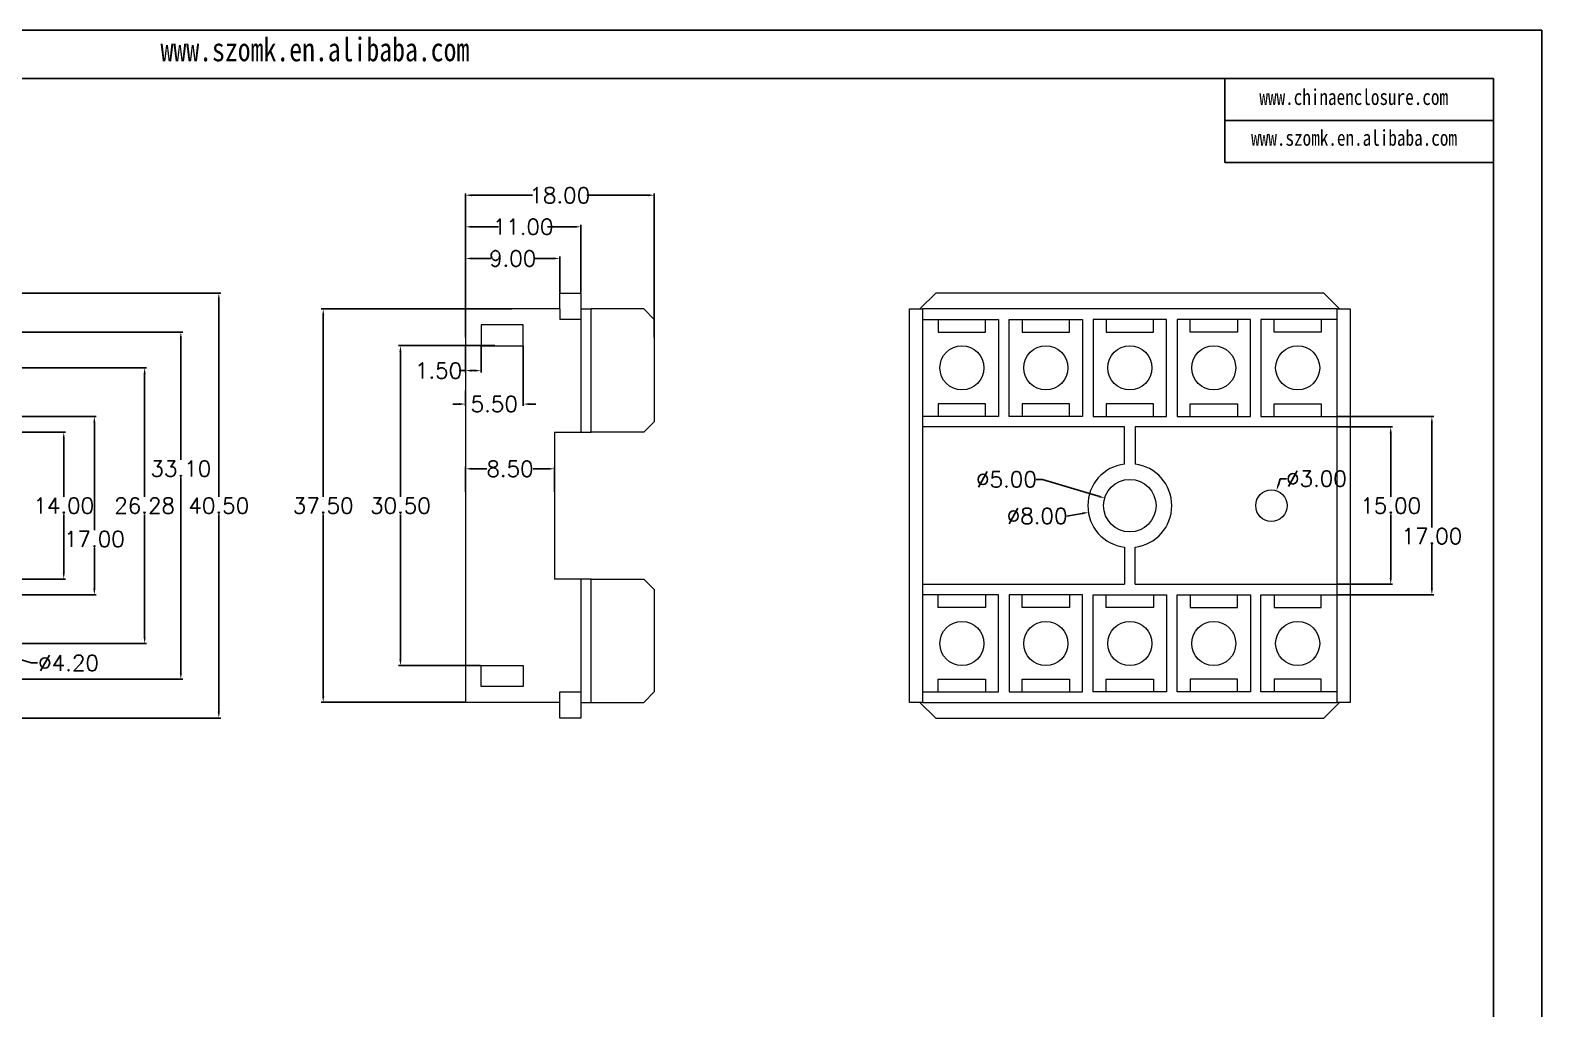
# Model space of a CAD drawing. Header units: inches. Extents: x 1392 to 2711, y 573 to 968.
# Drawn here: x 2566.8 to 2710.8, y 673.2 to 766.5 of the extents above; entities that cross this region are included whole.
import ezdxf

# ---------------------------------------------------------------- set-up
doc = ezdxf.new("R2010")
doc.units = ezdxf.units.IN
doc.layers.add('文字', color=81, linetype='Continuous')
doc.styles.get("Standard").update_dxf_attribs({"font": 'txt', "bigfont": 'gbcbig.shx'})
doc.styles.add('宋体', font='', dxfattribs={"width": 0.8, "height": 3.5})
doc.styles.get('宋体').set_extended_font_data('SimSun')
doc.dimstyles.new('2', dxfattribs={"dimtxt": 1.5, "dimasz": 0.6, "dimexe": 0.18, "dimexo": 0.0625, "dimgap": 0.09, "dimtad": 0, "dimtih": 1, "dimtoh": 1, "dimzin": 0, "dimdsep": 46, "dimtxsty": 'Standard', "dimcen": 0, "dimadec": 0, "dimazin": 2, "dimtfac": 1, "dimtofl": 0, "dimtmove": 0, "dimatfit": 3, "dimfxl": 1, "dimtolj": 1, "dimtzin": 0, "dimarcsym": 0})

# ---------------------------------------------------------------- blocks, each defined once
blk = doc.blocks.new('*D356')
at = {"color": 0, "lineweight": -2, "transparency": 16777216}
for p, q in [((2566.02, 728.21), (2570.16, 728.21)), ((2569.98, 727.61), (2569.98, 722.05)), ((2569.98, 714.81), (2569.98, 720.37)), ((2566.02, 714.21), (2570.16, 714.21))]:
    blk.add_line(p, q, dxfattribs=at)
at = {"color": 0, "transparency": 16777216}
for points in [[(2569.88, 727.61), (2570.08, 727.61), (2569.98, 728.21)], [(2569.88, 714.81), (2570.08, 714.81), (2569.98, 714.21)]]:
    blk.add_solid(points, dxfattribs=at)
at = {"layer": 'Defpoints', "color": 0, "transparency": 16777216}
for p in [(2565.95, 728.21), (2569.98, 728.21), (2565.95, 714.21)]:
    blk.add_point(p, dxfattribs=at)
at = {"color": 0, "transparency": 16777216, "insert": (2569.98, 721.21), "char_height": 1.5, "attachment_point": 5}
blk.add_mtext('\\A1;14.00', dxfattribs=at)
blk = doc.blocks.new('*D357')
at = {"color": 0, "lineweight": -2, "transparency": 16777216}
for p, q in [((2563.27, 729.71), (2573.08, 729.71)), ((2572.9, 729.11), (2572.9, 718.86)), ((2572.9, 713.31), (2572.9, 717.18)), ((2563.27, 712.71), (2573.08, 712.71))]:
    blk.add_line(p, q, dxfattribs=at)
at = {"color": 0, "transparency": 16777216}
for points in [[(2572.8, 729.11), (2573, 729.11), (2572.9, 729.71)], [(2572.8, 713.31), (2573, 713.31), (2572.9, 712.71)]]:
    blk.add_solid(points, dxfattribs=at)
at = {"layer": 'Defpoints', "color": 0, "transparency": 16777216}
for p in [(2563.2, 729.71), (2572.9, 729.71), (2563.2, 712.71)]:
    blk.add_point(p, dxfattribs=at)
at = {"color": 0, "transparency": 16777216, "insert": (2572.9, 718.02), "char_height": 1.5, "attachment_point": 5}
blk.add_mtext('\\A1;17.00', dxfattribs=at)
blk = doc.blocks.new('*D359')
at = {"color": 0, "lineweight": -2, "transparency": 16777216}
for p, q in [((2561.02, 734.35), (2577.87, 734.35)), ((2577.69, 733.75), (2577.69, 722.05)), ((2577.69, 708.67), (2577.69, 720.37)), ((2561.02, 708.07), (2577.87, 708.07))]:
    blk.add_line(p, q, dxfattribs=at)
at = {"color": 0, "transparency": 16777216}
for points in [[(2577.59, 733.75), (2577.79, 733.75), (2577.69, 734.35)], [(2577.59, 708.67), (2577.79, 708.67), (2577.69, 708.07)]]:
    blk.add_solid(points, dxfattribs=at)
at = {"layer": 'Defpoints', "color": 0, "transparency": 16777216}
for p in [(2560.95, 734.35), (2560.95, 708.07), (2577.69, 708.07)]:
    blk.add_point(p, dxfattribs=at)
at = {"color": 0, "transparency": 16777216, "insert": (2577.69, 721.21), "char_height": 1.5, "attachment_point": 5}
blk.add_mtext('\\A1;26.28', dxfattribs=at)
blk = doc.blocks.new('*D360')
at = {"color": 0, "lineweight": -2, "transparency": 16777216}
for p, q in [((2563.27, 737.76), (2581.32, 737.76)), ((2581.14, 737.16), (2581.14, 725.57)), ((2581.14, 705.26), (2581.14, 723.89)), ((2563.27, 704.66), (2581.32, 704.66))]:
    blk.add_line(p, q, dxfattribs=at)
at = {"color": 0, "transparency": 16777216}
for points in [[(2581.04, 737.16), (2581.24, 737.16), (2581.14, 737.76)], [(2581.04, 705.26), (2581.24, 705.26), (2581.14, 704.66)]]:
    blk.add_solid(points, dxfattribs=at)
at = {"layer": 'Defpoints', "color": 0, "transparency": 16777216}
for p in [(2563.2, 737.76), (2581.14, 737.76), (2563.2, 704.66)]:
    blk.add_point(p, dxfattribs=at)
at = {"color": 0, "transparency": 16777216, "insert": (2581.14, 724.73), "char_height": 1.5, "attachment_point": 5}
blk.add_mtext('\\A1;33.10', dxfattribs=at)
blk = doc.blocks.new('*D361')
at = {"color": 0, "lineweight": -2, "transparency": 16777216}
for p, q in [((2561.66, 741.46), (2584.94, 741.46)), ((2584.76, 740.86), (2584.76, 722.05)), ((2584.76, 701.56), (2584.76, 720.37)), ((2563.52, 700.96), (2584.94, 700.96))]:
    blk.add_line(p, q, dxfattribs=at)
at = {"color": 0, "transparency": 16777216}
for points in [[(2584.66, 740.86), (2584.86, 740.86), (2584.76, 741.46)], [(2584.66, 701.56), (2584.86, 701.56), (2584.76, 700.96)]]:
    blk.add_solid(points, dxfattribs=at)
at = {"layer": 'Defpoints', "color": 0, "transparency": 16777216}
for p in [(2561.6, 741.46), (2563.45, 700.96), (2584.76, 700.96)]:
    blk.add_point(p, dxfattribs=at)
at = {"color": 0, "transparency": 16777216, "insert": (2584.76, 721.21), "char_height": 1.5, "attachment_point": 5}
blk.add_mtext('\\A1;40.50', dxfattribs=at)
blk = doc.blocks.new('*D364')
at = {"color": 0, "lineweight": -2, "transparency": 16777216}
for p, q in [((2566.87, 706.21), (2563.53, 707.26)), ((2567.47, 706.21), (2566.87, 706.21))]:
    blk.add_line(p, q, dxfattribs=at)
at = {"color": 0, "transparency": 16777216}
blk.add_solid([(2563.56, 707.36), (2563.5, 707.17), (2562.96, 707.44)], dxfattribs=at)
at = {"layer": 'Defpoints', "color": 0, "transparency": 16777216}
for p in [(2558.95, 708.7), (2562.96, 707.44)]:
    blk.add_point(p, dxfattribs=at)
at = {"color": 0, "transparency": 16777216, "insert": (2570.44, 706.21), "char_height": 1.5, "attachment_point": 5}
blk.add_mtext('\\A1;∅4.20', dxfattribs=at)
blk = doc.blocks.new('*D366')
at = {"color": 0, "lineweight": -2, "transparency": 16777216}
for p, q in [((2608.26, 740.02), (2608.26, 744.95)), ((2617.26, 741.52), (2617.26, 744.95)), ((2608.86, 744.77), (2610.67, 744.77)), ((2616.66, 744.77), (2614.85, 744.77))]:
    blk.add_line(p, q, dxfattribs=at)
at = {"color": 0, "transparency": 16777216}
for points in [[(2608.86, 744.87), (2608.86, 744.67), (2608.26, 744.77)], [(2616.66, 744.87), (2616.66, 744.67), (2617.26, 744.77)]]:
    blk.add_solid(points, dxfattribs=at)
at = {"layer": 'Defpoints', "color": 0, "transparency": 16777216}
for p in [(2617.26, 744.77), (2617.26, 741.46), (2608.26, 739.96)]:
    blk.add_point(p, dxfattribs=at)
at = {"color": 0, "transparency": 16777216, "insert": (2612.76, 744.77), "char_height": 1.5, "attachment_point": 5}
blk.add_mtext('\\A1;9.00', dxfattribs=at)
blk = doc.blocks.new('*D367')
at = {"color": 0, "lineweight": -2, "transparency": 16777216}
for p, q in [((2608.26, 738.83), (2608.26, 747.97)), ((2608.86, 747.79), (2611.42, 747.79)), ((2618.66, 747.79), (2616.1, 747.79)), ((2619.26, 741.52), (2619.26, 747.97))]:
    blk.add_line(p, q, dxfattribs=at)
at = {"color": 0, "transparency": 16777216}
for points in [[(2608.86, 747.89), (2608.86, 747.69), (2608.26, 747.79)], [(2618.66, 747.89), (2618.66, 747.69), (2619.26, 747.79)]]:
    blk.add_solid(points, dxfattribs=at)
at = {"layer": 'Defpoints', "color": 0, "transparency": 16777216}
for p in [(2608.26, 747.79), (2619.26, 741.46), (2608.26, 738.76)]:
    blk.add_point(p, dxfattribs=at)
at = {"color": 0, "transparency": 16777216, "insert": (2613.76, 747.79), "char_height": 1.5, "attachment_point": 5}
blk.add_mtext('\\A1;11.00', dxfattribs=at)
blk = doc.blocks.new('*D368')
at = {"color": 0, "lineweight": -2, "transparency": 16777216}
for p, q in [((2608.26, 737.23), (2608.26, 750.98)), ((2608.86, 750.8), (2614.67, 750.8)), ((2625.66, 750.8), (2619.85, 750.8)), ((2626.26, 737.23), (2626.26, 750.98))]:
    blk.add_line(p, q, dxfattribs=at)
at = {"color": 0, "transparency": 16777216}
for points in [[(2608.86, 750.9), (2608.86, 750.7), (2608.26, 750.8)], [(2625.66, 750.9), (2625.66, 750.7), (2626.26, 750.8)]]:
    blk.add_solid(points, dxfattribs=at)
at = {"layer": 'Defpoints', "color": 0, "transparency": 16777216}
for p in [(2608.26, 750.8), (2608.26, 737.17), (2626.26, 737.17)]:
    blk.add_point(p, dxfattribs=at)
at = {"color": 0, "transparency": 16777216, "insert": (2617.26, 750.8), "char_height": 1.5, "attachment_point": 5}
blk.add_mtext('\\A1;18.00', dxfattribs=at)
blk = doc.blocks.new('*D369')
at = {"color": 0, "lineweight": -2, "transparency": 16777216}
for p, q in [((2608.26, 736.4), (2608.26, 733.9)), ((2609.76, 736.4), (2609.76, 733.9)), ((2608.26, 734.08), (2607.66, 734.08)), ((2609.16, 734.08), (2608.86, 734.08))]:
    blk.add_line(p, q, dxfattribs=at)
at = {"color": 0, "transparency": 16777216}
for points in [[(2608.86, 734.18), (2608.86, 733.98), (2608.26, 734.08)], [(2609.16, 734.18), (2609.16, 733.98), (2609.76, 734.08)]]:
    blk.add_solid(points, dxfattribs=at)
at = {"layer": 'Defpoints', "color": 0, "transparency": 16777216}
for p in [(2608.26, 736.46), (2609.76, 736.46), (2608.26, 734.08)]:
    blk.add_point(p, dxfattribs=at)
at = {"color": 0, "transparency": 16777216, "insert": (2605.7, 734.08), "char_height": 1.5, "attachment_point": 5}
blk.add_mtext('\\A1;1.50', dxfattribs=at)
blk = doc.blocks.new('*D370')
at = {"color": 0, "lineweight": -2, "transparency": 16777216}
for p, q in [((2613.76, 736.4), (2613.76, 730.71)), ((2608.26, 732.18), (2608.26, 730.71)), ((2607.66, 730.89), (2607.06, 730.89)), ((2614.36, 730.89), (2614.96, 730.89))]:
    blk.add_line(p, q, dxfattribs=at)
at = {"color": 0, "transparency": 16777216}
for points in [[(2607.66, 730.99), (2607.66, 730.79), (2608.26, 730.89)], [(2614.36, 730.99), (2614.36, 730.79), (2613.76, 730.89)]]:
    blk.add_solid(points, dxfattribs=at)
at = {"layer": 'Defpoints', "color": 0, "transparency": 16777216}
for p in [(2613.76, 736.46), (2608.26, 732.24), (2608.26, 730.89)]:
    blk.add_point(p, dxfattribs=at)
at = {"color": 0, "transparency": 16777216, "insert": (2611.01, 730.89), "char_height": 1.5, "attachment_point": 5}
blk.add_mtext('\\A1;5.50', dxfattribs=at)
blk = doc.blocks.new('*D373')
at = {"color": 0, "lineweight": -2, "transparency": 16777216}
for p, q in [((2608.26, 722.51), (2608.26, 724.9)), ((2608.86, 724.72), (2610.3, 724.72)), ((2616.16, 724.72), (2614.73, 724.72)), ((2616.76, 722.51), (2616.76, 724.9))]:
    blk.add_line(p, q, dxfattribs=at)
at = {"color": 0, "transparency": 16777216}
for points in [[(2608.86, 724.82), (2608.86, 724.62), (2608.26, 724.72)], [(2616.16, 724.82), (2616.16, 724.62), (2616.76, 724.72)]]:
    blk.add_solid(points, dxfattribs=at)
at = {"layer": 'Defpoints', "color": 0, "transparency": 16777216}
for p in [(2616.76, 724.72), (2608.26, 722.45), (2616.76, 722.45)]:
    blk.add_point(p, dxfattribs=at)
at = {"color": 0, "transparency": 16777216, "insert": (2612.51, 724.72), "char_height": 1.5, "attachment_point": 5}
blk.add_mtext('\\A1;8.50', dxfattribs=at)
blk = doc.blocks.new('*D374')
at = {"color": 0, "lineweight": -2, "transparency": 16777216}
for p, q in [((2611.06, 736.46), (2601.89, 736.46)), ((2602.07, 735.86), (2602.07, 722.05)), ((2602.07, 706.56), (2602.07, 720.37)), ((2609.7, 705.96), (2601.89, 705.96))]:
    blk.add_line(p, q, dxfattribs=at)
at = {"color": 0, "transparency": 16777216}
for points in [[(2601.97, 735.86), (2602.17, 735.86), (2602.07, 736.46)], [(2601.97, 706.56), (2602.17, 706.56), (2602.07, 705.96)]]:
    blk.add_solid(points, dxfattribs=at)
at = {"layer": 'Defpoints', "color": 0, "transparency": 16777216}
for p in [(2602.07, 736.46), (2611.12, 736.46), (2609.76, 705.96)]:
    blk.add_point(p, dxfattribs=at)
at = {"color": 0, "transparency": 16777216, "insert": (2602.07, 721.21), "char_height": 1.5, "attachment_point": 5}
blk.add_mtext('\\A1;30.50', dxfattribs=at)
blk = doc.blocks.new('*D375')
at = {"color": 0, "lineweight": -2, "transparency": 16777216}
for p, q in [((2612.7, 739.96), (2594.53, 739.96)), ((2594.71, 739.36), (2594.71, 722.05)), ((2594.71, 703.06), (2594.71, 720.37)), ((2608.2, 702.46), (2594.53, 702.46))]:
    blk.add_line(p, q, dxfattribs=at)
at = {"color": 0, "transparency": 16777216}
for points in [[(2594.61, 739.36), (2594.81, 739.36), (2594.71, 739.96)], [(2594.61, 703.06), (2594.81, 703.06), (2594.71, 702.46)]]:
    blk.add_solid(points, dxfattribs=at)
at = {"layer": 'Defpoints', "color": 0, "transparency": 16777216}
for p in [(2594.71, 739.96), (2612.76, 739.96), (2608.26, 702.46)]:
    blk.add_point(p, dxfattribs=at)
at = {"color": 0, "transparency": 16777216, "insert": (2594.71, 721.21), "char_height": 1.5, "attachment_point": 5}
blk.add_mtext('\\A1;37.50', dxfattribs=at)
blk = doc.blocks.new('*D379')
at = {"color": 0, "lineweight": -2, "transparency": 16777216}
blk.add_line((2665.59, 720.22), (2667.04, 720.46), dxfattribs=at)
at = {"color": 0, "transparency": 16777216}
blk.add_solid([(2667.03, 720.56), (2667.06, 720.36), (2667.64, 720.56)], dxfattribs=at)
at = {"layer": 'Defpoints', "color": 0, "transparency": 16777216}
for p in [(2675.53, 721.86), (2667.64, 720.56)]:
    blk.add_point(p, dxfattribs=at)
at = {"color": 0, "transparency": 16777216, "insert": (2662.75, 720.22), "char_height": 1.5, "attachment_point": 5}
blk.add_mtext('\\A1;∅8.00', dxfattribs=at)
blk = doc.blocks.new('*D380')
at = {"color": 0, "lineweight": -2, "transparency": 16777216}
for p, q in [((2662.67, 723.71), (2663.27, 723.71)), ((2663.27, 723.71), (2668.61, 722.1))]:
    blk.add_line(p, q, dxfattribs=at)
at = {"color": 0, "transparency": 16777216}
blk.add_solid([(2668.64, 722.2), (2668.59, 722), (2669.19, 721.93)], dxfattribs=at)
at = {"layer": 'Defpoints', "color": 0, "transparency": 16777216}
for p in [(2669.19, 721.93), (2673.98, 720.49)]:
    blk.add_point(p, dxfattribs=at)
at = {"color": 0, "transparency": 16777216, "insert": (2659.83, 723.71), "char_height": 1.5, "attachment_point": 5}
blk.add_mtext('\\A1;∅5.00', dxfattribs=at)
blk = doc.blocks.new('*D381')
at = {"color": 0, "lineweight": -2, "transparency": 16777216}
for p, q in [((2685.93, 723.77), (2685.74, 723.2)), ((2686.53, 723.77), (2685.93, 723.77))]:
    blk.add_line(p, q, dxfattribs=at)
at = {"color": 0, "transparency": 16777216}
blk.add_solid([(2685.65, 723.23), (2685.84, 723.17), (2685.56, 722.63)], dxfattribs=at)
at = {"layer": 'Defpoints', "color": 0, "transparency": 16777216}
for p in [(2685.56, 722.63), (2684.61, 719.78)]:
    blk.add_point(p, dxfattribs=at)
at = {"color": 0, "transparency": 16777216, "insert": (2689.37, 723.77), "char_height": 1.5, "attachment_point": 5}
blk.add_mtext('\\A1;∅3.00', dxfattribs=at)
blk = doc.blocks.new('*D382')
at = {"color": 0, "lineweight": -2, "transparency": 16777216}
for p, q in [((2691.4, 728.71), (2696.63, 728.71)), ((2696.45, 728.11), (2696.45, 722.05)), ((2696.45, 714.31), (2696.45, 720.37)), ((2691.4, 713.71), (2696.63, 713.71))]:
    blk.add_line(p, q, dxfattribs=at)
at = {"color": 0, "transparency": 16777216}
for points in [[(2696.35, 728.11), (2696.55, 728.11), (2696.45, 728.71)], [(2696.35, 714.31), (2696.55, 714.31), (2696.45, 713.71)]]:
    blk.add_solid(points, dxfattribs=at)
at = {"layer": 'Defpoints', "color": 0, "transparency": 16777216}
for p in [(2691.33, 728.71), (2696.45, 728.71), (2691.33, 713.71)]:
    blk.add_point(p, dxfattribs=at)
at = {"color": 0, "transparency": 16777216, "insert": (2696.45, 721.21), "char_height": 1.5, "attachment_point": 5}
blk.add_mtext('\\A1;15.00', dxfattribs=at)
blk = doc.blocks.new('*D383')
at = {"color": 0, "lineweight": -2, "transparency": 16777216}
for p, q in [((2691.4, 729.71), (2700.55, 729.71)), ((2700.37, 729.11), (2700.37, 719.14)), ((2700.37, 713.31), (2700.37, 717.46)), ((2691.4, 712.71), (2700.55, 712.71))]:
    blk.add_line(p, q, dxfattribs=at)
at = {"color": 0, "transparency": 16777216}
for points in [[(2700.27, 729.11), (2700.47, 729.11), (2700.37, 729.71)], [(2700.27, 713.31), (2700.47, 713.31), (2700.37, 712.71)]]:
    blk.add_solid(points, dxfattribs=at)
at = {"layer": 'Defpoints', "color": 0, "transparency": 16777216}
for p in [(2691.33, 729.71), (2691.33, 712.71), (2700.37, 712.71)]:
    blk.add_point(p, dxfattribs=at)
at = {"color": 0, "transparency": 16777216, "insert": (2700.37, 718.3), "char_height": 1.5, "attachment_point": 5}
blk.add_mtext('\\A1;17.00', dxfattribs=at)

msp = doc.modelspace()

# ---------------------------------------------------------------- linework, layer by layer
for p, q in [((2437.08, 766.529), (2710.847, 766.529)), ((2710.847, 766.529), (2710.847, 572.957)), ((2444.164, 761.92), (2706.238, 761.92)), ((2680.633, 761.92), (2680.633, 753.919)), ((2706.238, 761.92), (2706.238, 577.566)), ((2680.633, 757.919), (2706.238, 757.919)), ((2680.633, 753.919), (2706.238, 753.919))]:
    msp.add_line(p, q)
at = {"color": 7, "linetype": 'Continuous', "lineweight": 15}
for p, q in [((2617.261, 739.958), (2617.261, 741.458)), ((2617.261, 741.458), (2619.261, 741.458)), ((2619.261, 741.458), (2619.261, 738.958)), ((2653.084, 741.458), (2651.584, 739.958)), ((2690.084, 741.458), (2653.084, 741.458)), ((2691.584, 739.958), (2690.084, 741.458)), ((2608.261, 739.958), (2608.261, 702.458)), ((2617.261, 739.958), (2608.261, 739.958)), ((2617.261, 739.958), (2617.261, 738.958)), ((2619.261, 739.958), (2620.261, 739.958)), ((2620.261, 728.208), (2620.261, 739.958)), ((2625.261, 739.958), (2620.261, 739.958)), ((2626.261, 738.958), (2625.261, 739.958)), ((2650.584, 702.458), (2650.584, 739.958)), ((2650.584, 739.958), (2651.834, 739.958)), ((2651.834, 739.958), (2651.834, 702.458)), ((2691.334, 739.958), (2651.834, 739.958)), ((2691.334, 739.958), (2692.584, 739.958)), ((2691.334, 702.458), (2691.334, 739.958)), ((2692.584, 739.958), (2692.584, 702.458)), ((2613.761, 738.458), (2609.761, 738.458)), ((2609.761, 738.458), (2609.761, 736.458)), ((2613.761, 736.458), (2613.761, 738.458)), ((2619.261, 738.958), (2617.261, 738.958)), ((2619.261, 738.958), (2619.261, 728.208)), ((2626.261, 738.958), (2626.261, 729.208)), ((2651.834, 738.958), (2659.084, 738.958)), ((2653.334, 738.958), (2653.334, 737.758)), ((2653.334, 737.758), (2657.834, 737.758)), ((2657.834, 737.758), (2657.834, 738.958)), ((2659.084, 738.958), (2659.084, 729.708)), ((2660.084, 738.958), (2667.084, 738.958)), ((2660.084, 729.708), (2660.084, 738.958)), ((2661.334, 738.958), (2661.334, 737.758)), ((2661.334, 737.758), (2665.834, 737.758)), ((2665.834, 737.758), (2665.834, 738.958)), ((2667.084, 738.958), (2667.084, 729.708)), ((2675.084, 738.958), (2668.084, 738.958)), ((2668.084, 738.958), (2668.084, 729.708)), ((2669.334, 738.958), (2669.334, 737.758)), ((2669.334, 737.758), (2673.834, 737.758)), ((2673.834, 737.758), (2673.834, 738.958)), ((2675.084, 729.708), (2675.084, 738.958)), ((2676.084, 738.958), (2676.084, 729.708)), ((2683.084, 738.958), (2676.084, 738.958)), ((2677.334, 737.758), (2677.334, 738.958)), ((2681.834, 737.758), (2677.334, 737.758)), ((2681.834, 738.958), (2681.834, 737.758)), ((2683.084, 729.708), (2683.084, 738.958)), ((2691.334, 738.958), (2684.084, 738.958)), ((2684.084, 738.958), (2684.084, 729.708)), ((2685.334, 737.758), (2685.334, 738.958)), ((2689.834, 737.758), (2685.334, 737.758)), ((2689.834, 738.958), (2689.834, 737.758)), ((2609.761, 736.458), (2613.761, 736.458)), ((2657.834, 730.908), (2653.334, 730.908)), ((2653.334, 730.908), (2653.334, 729.708)), ((2657.834, 729.708), (2657.834, 730.908)), ((2665.834, 730.908), (2661.334, 730.908)), ((2661.334, 730.908), (2661.334, 729.708)), ((2665.834, 729.708), (2665.834, 730.908)), ((2673.834, 730.908), (2669.334, 730.908)), ((2669.334, 730.908), (2669.334, 729.708)), ((2673.834, 729.708), (2673.834, 730.908)), ((2677.334, 729.708), (2677.334, 730.908)), ((2677.334, 730.908), (2681.834, 730.908)), ((2681.834, 730.908), (2681.834, 729.708)), ((2685.334, 729.708), (2685.334, 730.908)), ((2685.334, 730.908), (2689.834, 730.908)), ((2689.834, 730.908), (2689.834, 729.708)), ((2625.261, 728.208), (2626.261, 729.208)), ((2659.084, 729.708), (2651.834, 729.708)), ((2667.084, 729.708), (2660.084, 729.708)), ((2668.084, 729.708), (2675.084, 729.708)), ((2676.084, 729.708), (2683.084, 729.708)), ((2684.084, 729.708), (2691.334, 729.708)), ((2616.761, 728.208), (2619.261, 728.208)), ((2616.761, 728.208), (2616.761, 714.208)), ((2619.261, 728.208), (2620.261, 728.208)), ((2625.261, 728.208), (2620.261, 728.208)), ((2671.084, 728.708), (2651.834, 728.708)), ((2671.084, 725.176), (2671.084, 728.708)), ((2691.334, 728.708), (2672.084, 728.708)), ((2672.084, 728.708), (2672.084, 725.176)), ((2671.084, 717.239), (2671.084, 713.708)), ((2672.084, 713.708), (2672.084, 717.239)), ((2619.261, 714.208), (2616.761, 714.208)), ((2619.261, 714.208), (2619.261, 703.458)), ((2620.261, 714.208), (2619.261, 714.208)), ((2620.261, 702.458), (2620.261, 714.208)), ((2620.261, 714.208), (2625.261, 714.208)), ((2626.261, 713.208), (2625.261, 714.208)), ((2626.261, 713.208), (2626.261, 703.458)), ((2651.834, 713.708), (2671.084, 713.708)), ((2672.084, 713.708), (2691.334, 713.708)), ((2659.084, 712.708), (2651.834, 712.708)), ((2653.334, 711.508), (2653.334, 712.708)), ((2657.834, 712.708), (2657.834, 711.508)), ((2659.084, 703.458), (2659.084, 712.708)), ((2660.084, 712.708), (2660.084, 703.458)), ((2667.084, 712.708), (2660.084, 712.708)), ((2661.334, 711.508), (2661.334, 712.708)), ((2665.834, 712.708), (2665.834, 711.508)), ((2667.084, 703.458), (2667.084, 712.708)), ((2668.084, 712.708), (2675.084, 712.708)), ((2668.084, 703.458), (2668.084, 712.708)), ((2669.334, 711.508), (2669.334, 712.708)), ((2673.834, 712.708), (2673.834, 711.508)), ((2675.084, 712.708), (2675.084, 703.458)), ((2676.084, 712.708), (2683.084, 712.708)), ((2676.084, 703.458), (2676.084, 712.708)), ((2677.334, 712.708), (2677.334, 711.508)), ((2681.834, 711.508), (2681.834, 712.708)), ((2683.084, 712.708), (2683.084, 703.458)), ((2684.084, 703.458), (2684.084, 712.708)), ((2684.084, 712.708), (2691.334, 712.708)), ((2685.334, 712.708), (2685.334, 711.508)), ((2689.834, 711.508), (2689.834, 712.708)), ((2657.834, 711.508), (2653.334, 711.508)), ((2665.834, 711.508), (2661.334, 711.508)), ((2673.834, 711.508), (2669.334, 711.508)), ((2677.334, 711.508), (2681.834, 711.508)), ((2685.334, 711.508), (2689.834, 711.508)), ((2609.761, 705.958), (2613.761, 705.958)), ((2609.761, 703.958), (2609.761, 705.958)), ((2613.761, 705.958), (2613.761, 703.958)), ((2653.334, 704.658), (2657.834, 704.658)), ((2653.334, 703.458), (2653.334, 704.658)), ((2657.834, 704.658), (2657.834, 703.458)), ((2661.334, 704.658), (2665.834, 704.658)), ((2661.334, 703.458), (2661.334, 704.658)), ((2665.834, 704.658), (2665.834, 703.458)), ((2669.334, 704.658), (2673.834, 704.658)), ((2669.334, 703.458), (2669.334, 704.658)), ((2673.834, 704.658), (2673.834, 703.458)), ((2677.334, 704.658), (2677.334, 703.458)), ((2681.834, 704.658), (2677.334, 704.658)), ((2681.834, 703.458), (2681.834, 704.658)), ((2689.834, 704.658), (2685.334, 704.658)), ((2685.334, 704.658), (2685.334, 703.458)), ((2689.834, 703.458), (2689.834, 704.658)), ((2613.761, 703.958), (2609.761, 703.958)), ((2617.261, 703.458), (2619.261, 703.458)), ((2617.261, 702.458), (2617.261, 703.458)), ((2619.261, 703.458), (2619.261, 700.958)), ((2625.261, 702.458), (2626.261, 703.458)), ((2651.834, 703.458), (2659.084, 703.458)), ((2660.084, 703.458), (2667.084, 703.458)), ((2675.084, 703.458), (2668.084, 703.458)), ((2683.084, 703.458), (2676.084, 703.458)), ((2691.334, 703.458), (2684.084, 703.458)), ((2617.261, 702.458), (2608.261, 702.458)), ((2617.261, 700.958), (2617.261, 702.458)), ((2619.261, 702.458), (2620.261, 702.458)), ((2620.261, 702.458), (2625.261, 702.458)), ((2651.834, 702.458), (2650.584, 702.458)), ((2651.584, 702.458), (2653.084, 700.958)), ((2651.834, 702.458), (2691.334, 702.458)), ((2690.084, 700.958), (2691.584, 702.458)), ((2692.584, 702.458), (2691.334, 702.458)), ((2619.261, 700.958), (2617.261, 700.958)), ((2653.084, 700.958), (2690.084, 700.958))]:
    msp.add_line(p, q, dxfattribs=at)
for centre, radius in [((2655.584, 734.345), 2.1), ((2663.584, 734.345), 2.1), ((2671.584, 734.345), 2.1), ((2679.584, 734.345), 2.1), ((2687.584, 734.345), 2.1), ((2671.584, 721.208), 2.5), ((2685.084, 721.208), 1.5), ((2655.584, 708.07), 2.1), ((2663.584, 708.07), 2.1), ((2671.584, 708.07), 2.1), ((2679.584, 708.07), 2.1), ((2687.584, 708.07), 2.1)]:
    msp.add_circle(centre, radius, dxfattribs=at)
for start, end in [(97.18076, 262.81924), (277.18076, 82.81924)]:
    msp.add_arc((2671.584, 721.208), 4, start, end, dxfattribs=at)

# ---------------------------------------------------------------- texts
at = {"layer": '文字', "color": 0, "attachment_point": 1, "style": '宋体'}
for s, insert, char_height, width in [('www.szomk.en.alibaba.com', (2579.207, 765.823), 2.25322, 39.58698), ('www.chinaenclosure.com', (2683.932, 760.907), 1.50215, 26.39132), ('www.szomk.en.alibaba.com', (2683.147, 757.017), 1.50215, 26.39132)]:
    msp.add_mtext(s, dxfattribs=dict(at, insert=insert, char_height=char_height, width=width))

# ---------------------------------------------------------------- dimensions: what is measured, and where the dimension line sits
for base, p1, p2, picture, middle in [((2608.261, 750.796), (2626.261, 737.167), (2608.261, 737.167), '*D368', (2617.261, 750.796)), ((2608.261, 747.786), (2619.261, 741.458), (2608.261, 738.763), '*D367', (2613.761, 747.786)), ((2617.261, 744.769), (2608.261, 739.958), (2617.261, 741.458), '*D366', (2612.761, 744.769)), ((2608.261, 734.079), (2609.761, 736.458), (2608.261, 736.458), '*D369', (2605.696, 734.079)), ((2608.261, 730.888), (2613.761, 736.458), (2608.261, 732.238), '*D370', (2611.011, 730.888)), ((2616.761, 724.722), (2608.261, 722.449), (2616.761, 722.449), '*D373', (2612.511, 724.722))]:
    dim = msp.add_linear_dim(base=base, p1=p1, p2=p2, dimstyle='2')
    dim.commit()
    dim.dimension.update_dxf_attribs({"geometry": picture, "text_midpoint": middle})
for base, p1, p2, picture, middle in [((2584.761, 700.958), (2561.599, 741.458), (2563.453, 700.958), '*D361', (2584.761, 721.208)), ((2594.712, 739.958), (2608.261, 702.458), (2612.761, 739.958), '*D375', (2594.712, 721.208)), ((2602.071, 736.458), (2609.761, 705.958), (2611.12, 736.458), '*D374', (2602.071, 721.208)), ((2577.690730435, 708.070085466), (2560.952660812, 734.345085466), (2560.952660812, 708.070085466), '*D359', (2577.690730435, 721.207585466)), ((2569.98, 728.208), (2565.953, 714.208), (2565.953, 728.208), '*D356', (2569.98, 721.208)), ((2696.448, 728.708), (2691.334, 713.708), (2691.334, 728.708), '*D382', (2696.448, 721.208))]:
    dim = msp.add_linear_dim(base=base, p1=p1, p2=p2, angle=90, dimstyle='2')
    dim.commit()
    dim.dimension.update_dxf_attribs({"geometry": picture, "text_midpoint": middle})
for base, p1, p2, picture, middle in [((2581.142, 737.758), (2563.203, 704.658), (2563.203, 737.758), '*D360', (2581.142, 724.729)), ((2572.901, 729.708), (2563.203, 712.708), (2563.203, 729.708), '*D357', (2572.901, 718.021)), ((2700.375, 712.708), (2691.334, 729.708), (2691.334, 712.708), '*D383', (2700.375, 718.3))]:
    dim = msp.add_linear_dim(base=base, p1=p1, p2=p2, angle=90, dimstyle='2')
    dim.commit()
    dim.dimension.update_dxf_attribs({"geometry": picture, "text_midpoint": middle, "dimtype": 160})
for p1, p2, picture, middle in [((2673.978, 720.488), (2669.189, 721.927), '*D380', (2659.828, 723.708)), ((2675.531, 721.857), (2667.637, 720.558), '*D379', (2665.586, 720.221)), ((2558.949, 708.698), (2562.956, 707.442), '*D364', (2570.436, 706.214))]:
    dim = msp.add_diameter_dim_2p(p1=p1, p2=p2, dimstyle='2')
    dim.commit()
    dim.dimension.update_dxf_attribs({"geometry": picture, "text_midpoint": middle, "dimtype": 163})
dim = msp.add_diameter_dim_2p(p1=(2684.612, 719.784), p2=(2685.556, 722.631), dimstyle='2')
dim.commit()
dim.dimension.update_dxf_attribs({"geometry": '*D381', "text_midpoint": (2689.373, 723.77)})

doc.saveas('drawing.dxf')
